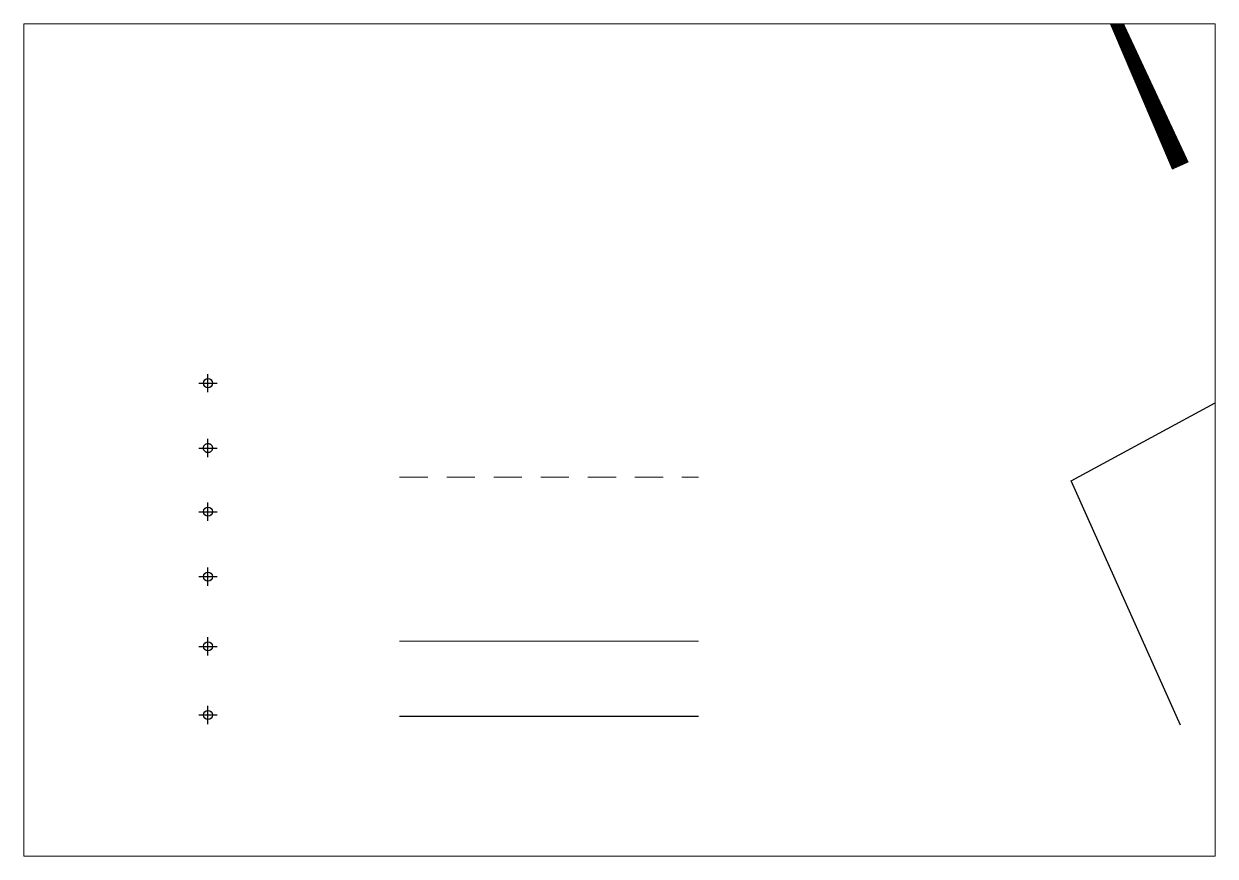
# Paper-space layout 'MyLayout' of a CAD drawing. Header units: inches. Extents: x 1.14 to 10.22, y 0.79 to 7.14.
# The model-space entities are those that its viewports show. They can reach past a viewport. Long polylines and large blocks are cut down to what shows.
import ezdxf

# ---------------------------------------------------------------- set-up
doc = ezdxf.new("R2010")
doc.units = ezdxf.units.IN
doc.header["$PDMODE"] = 34
doc.header["$PDSIZE"] = 0.1
doc.linetypes.add('ACAD_ISO02W100', pattern=[12, 12, 0])
doc.linetypes.add('TRACKS', pattern=[0.15, 0.15, 0])
doc.layers.add('Layer_Lock', color=7, linetype='Continuous')

msp = doc.modelspace()

# ---------------------------------------------------------------- linework, layer by layer
at = {"color": 3, "linetype": 'TRACKS', "lineweight": 13}
msp.add_line((3.593, 4.095), (6.864, 4.095), dxfattribs=at)
at = {"color": 3, "linetype": 'ACAD_ISO02W100', "lineweight": 13}
msp.add_line((3.593, 2.298), (6.864, 2.298), dxfattribs=at)
msp.add_line((3.593, 1.477), (6.864, 1.477))
msp.add_lwpolyline([(12.141, 7.499, 0.2, 0.1, 0), (10.946, 10.173, 0, 0, 0), (12.782, 11.167, 0, 0, 0), (15.684, 8.916, 0, 0, 0), (13.274, 8.43, 0.1, 0.5, 0)], format="xyseb")
msp.add_lwpolyline([(12.141, 1.38), (10.946, 4.053), (12.782, 5.048), (15.325, 3.258), (12.914, 2.772)])
at = {"color": 7}
msp.add_point((1.494, 5.122), dxfattribs=at)
at = {"linetype": 'ACAD_ISO02W100'}
msp.add_point((1.494, 4.412), dxfattribs=at)
at = {"color": 0, "ltscale": 2, "true_color": 0x930af5}
msp.add_point((1.494, 3.715), dxfattribs=at)
at = {"color": 0, "linetype": 'ByBlock', "lineweight": -2}
msp.add_point((1.494, 2.241), dxfattribs=at)
msp.add_point((1.494, 1.491))
at = {"layer": 'Layer_Lock', "color": 2, "linetype": 'Continuous'}
msp.add_point((1.494, 3.005), dxfattribs=at)

psp = doc.layouts.new('MyLayout')

# ---------------------------------------------------------------- viewports
at = {"layer": '0'}
psp.add_viewport(center=(5.68, 3.9667), size=(9.088, 6.346667), view_center_point=(6, 4.5), view_height=9.108871, dxfattribs=at)

doc.saveas('drawing.dxf')
